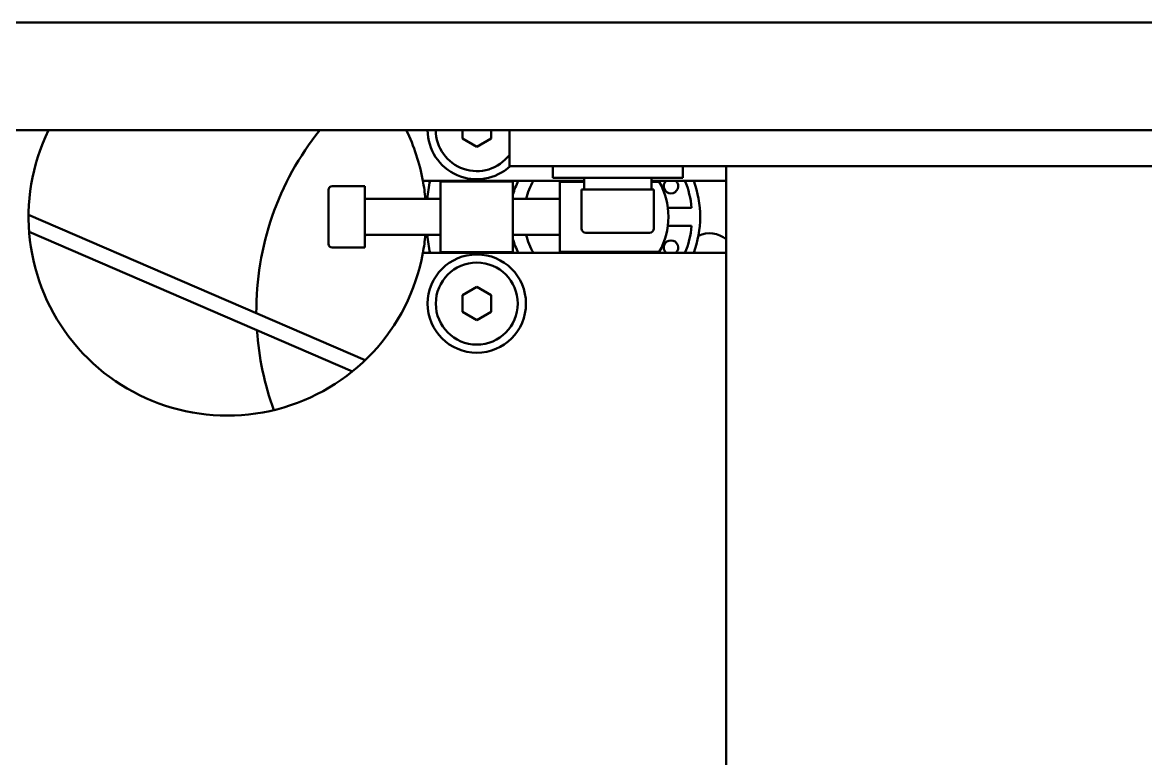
# Model space of a CAD drawing. Header units: millimetres. Extents: x 845401 to 948039, y 511594 to 550263.
# Drawn here: x 913201.8 to 913357.2, y 544646.3 to 544748.1 of the extents above; entities that cross this region are included whole.
import ezdxf

# ---------------------------------------------------------------- set-up
doc = ezdxf.new("R2010")
doc.units = ezdxf.units.MM
doc.layers.add('可见 (ISO)', color=7, linetype='Continuous', lineweight=50)

# ---------------------------------------------------------------- blocks, each defined once
blk = doc.blocks.new('A$C2A4E01FC')
at = {"layer": '可见 (ISO)', "color": 251}
for p, q in [((1587.5, 723.25), (767.5, 723.25)), ((767.5, 708.35), (912.5, 708.35)), ((906, 707.2), (906, 708.35)), ((908, 706.04), (906, 707.2)), ((910, 707.2), (908, 706.04)), ((910, 708.35), (910, 707.2)), ((912.5, 703.35), (912.5, 708.35)), ((912.5, 708.35), (1032.5, 708.35)), ((912.5, 703.35), (1032.5, 703.35)), ((918.5, 703.35), (918.5, 701.75)), ((936.5, 703.35), (936.5, 701.75)), ((942.5, 703.35), (942.5, 450.35)), ((946.5, 703.35), (998.5, 703.35)), ((900.54, 701.35), (922.85, 701.35)), ((903, 701.25), (903, 701.35)), ((903, 691.45), (903, 701.25)), ((903, 701.25), (913, 701.25)), ((913, 701.35), (913, 701.25)), ((913, 701.25), (913, 691.45)), ((936.5, 701.75), (918.5, 701.75)), ((919.5, 701.2), (919.5, 691.5)), ((922.85, 701.2), (919.5, 701.2)), ((922.85, 701.75), (922.85, 700.15)), ((932.15, 701.75), (932.15, 700.15)), ((932.15, 701.35), (942.5, 701.35)), ((933.25, 701.2), (932.15, 701.2)), ((887.5, 692.6), (887.5, 700.1)), ((888, 700.6), (892.5, 700.6)), ((892.5, 692.1), (892.5, 700.6)), ((932.5, 700.15), (922.5, 700.15)), ((922.5, 694.75), (922.5, 700.15)), ((932.5, 694.75), (932.5, 700.15)), ((892.7, 698.85), (903, 698.85)), ((913, 698.85), (919.5, 698.85)), ((937.72, 697.6), (934.42, 697.6)), ((892.54, 676.51), (846, 696.61)), ((934.42, 695.1), (937.72, 695.1)), ((890.8, 674.97), (846.08, 694.29)), ((892.7, 693.85), (903, 693.85)), ((913, 693.85), (919.5, 693.85)), ((931.9, 694.15), (923.1, 694.15)), ((888, 692.1), (892.5, 692.1)), ((942.5, 691.35), (900.54, 691.35)), ((903, 691.35), (903, 691.45)), ((903, 691.45), (913, 691.45)), ((913, 691.45), (913, 691.35)), ((919.5, 691.5), (933.25, 691.5)), ((906, 685.51), (908, 686.66)), ((908, 686.66), (910, 685.51)), ((906, 683.2), (906, 685.51)), ((910, 685.51), (910, 683.2)), ((908, 682.04), (906, 683.2)), ((910, 683.2), (908, 682.04))]:
    blk.add_line(p, q, dxfattribs=at)
for radius in [6.8, 5.67]:
    blk.add_circle((908, 684.35), radius, dxfattribs=at)
for centre, radius, start, end in [((873.5, 696.35), 27.5, 154.1279, 349.5243), ((917.5, 683.35), 40, 141.3178, 180.4959), ((873.5, 696.35), 27.5, 10.4757, 25.8721), ((908, 708.35), 6.8, 180, 312.6679), ((908, 708.35), 5.67, 180, 322.528), ((873.5, 696.35), 27.5, 5.2159, 10.4757), ((924.5, 696.35), 23.5, 167.7155, 173.8931), ((923.83, 696.35), 11.26, 153.6374, 164.1147), ((924.5, 696.35), 10, 150, 165.5225), ((924.5, 696.35), 10, 29.0125, 30), ((924.5, 696.35), 10, 330.9875, 29.0125), ((934.86, 700.6), 1, 131.4096, 48.5904), ((924.5, 696.35), 13.27, 5.4034, 22.1277), ((924.5, 696.35), 14.4, 339.684, 20.316), ((888, 700.1), 0.5, 90, 180), ((892.7, 699.05), 0.2, 180, 270), ((923.1, 694.75), 0.6, 180, 270), ((931.9, 694.75), 0.6, 270, 0), ((924.5, 696.35), 13.27, 337.8723, 354.5966), ((892.7, 693.65), 0.2, 90, 180), ((873.5, 696.35), 27.5, 349.5243, 354.7841), ((924.5, 696.35), 23.5, 186.1069, 192.2845), ((923.83, 696.35), 11.26, 195.8853, 206.3626), ((924.5, 696.35), 10, 194.4775, 210), ((934.86, 692.1), 1, 311.4096, 228.5904), ((940.22, 690.57), 3.51, 49.5483, 116.4713), ((888, 692.6), 0.5, 180, 270), ((924.5, 696.35), 10, 330, 330.9875), ((917.5, 683.35), 40, 183.8298, 200.0857)]:
    blk.add_arc(centre, radius, start, end, dxfattribs=at)

msp = doc.modelspace()

# ---------------------------------------------------------------- block references
msp.add_blockref('A$C2A4E01FC', (912356.69, 544024.87))

doc.saveas('drawing.dxf')
